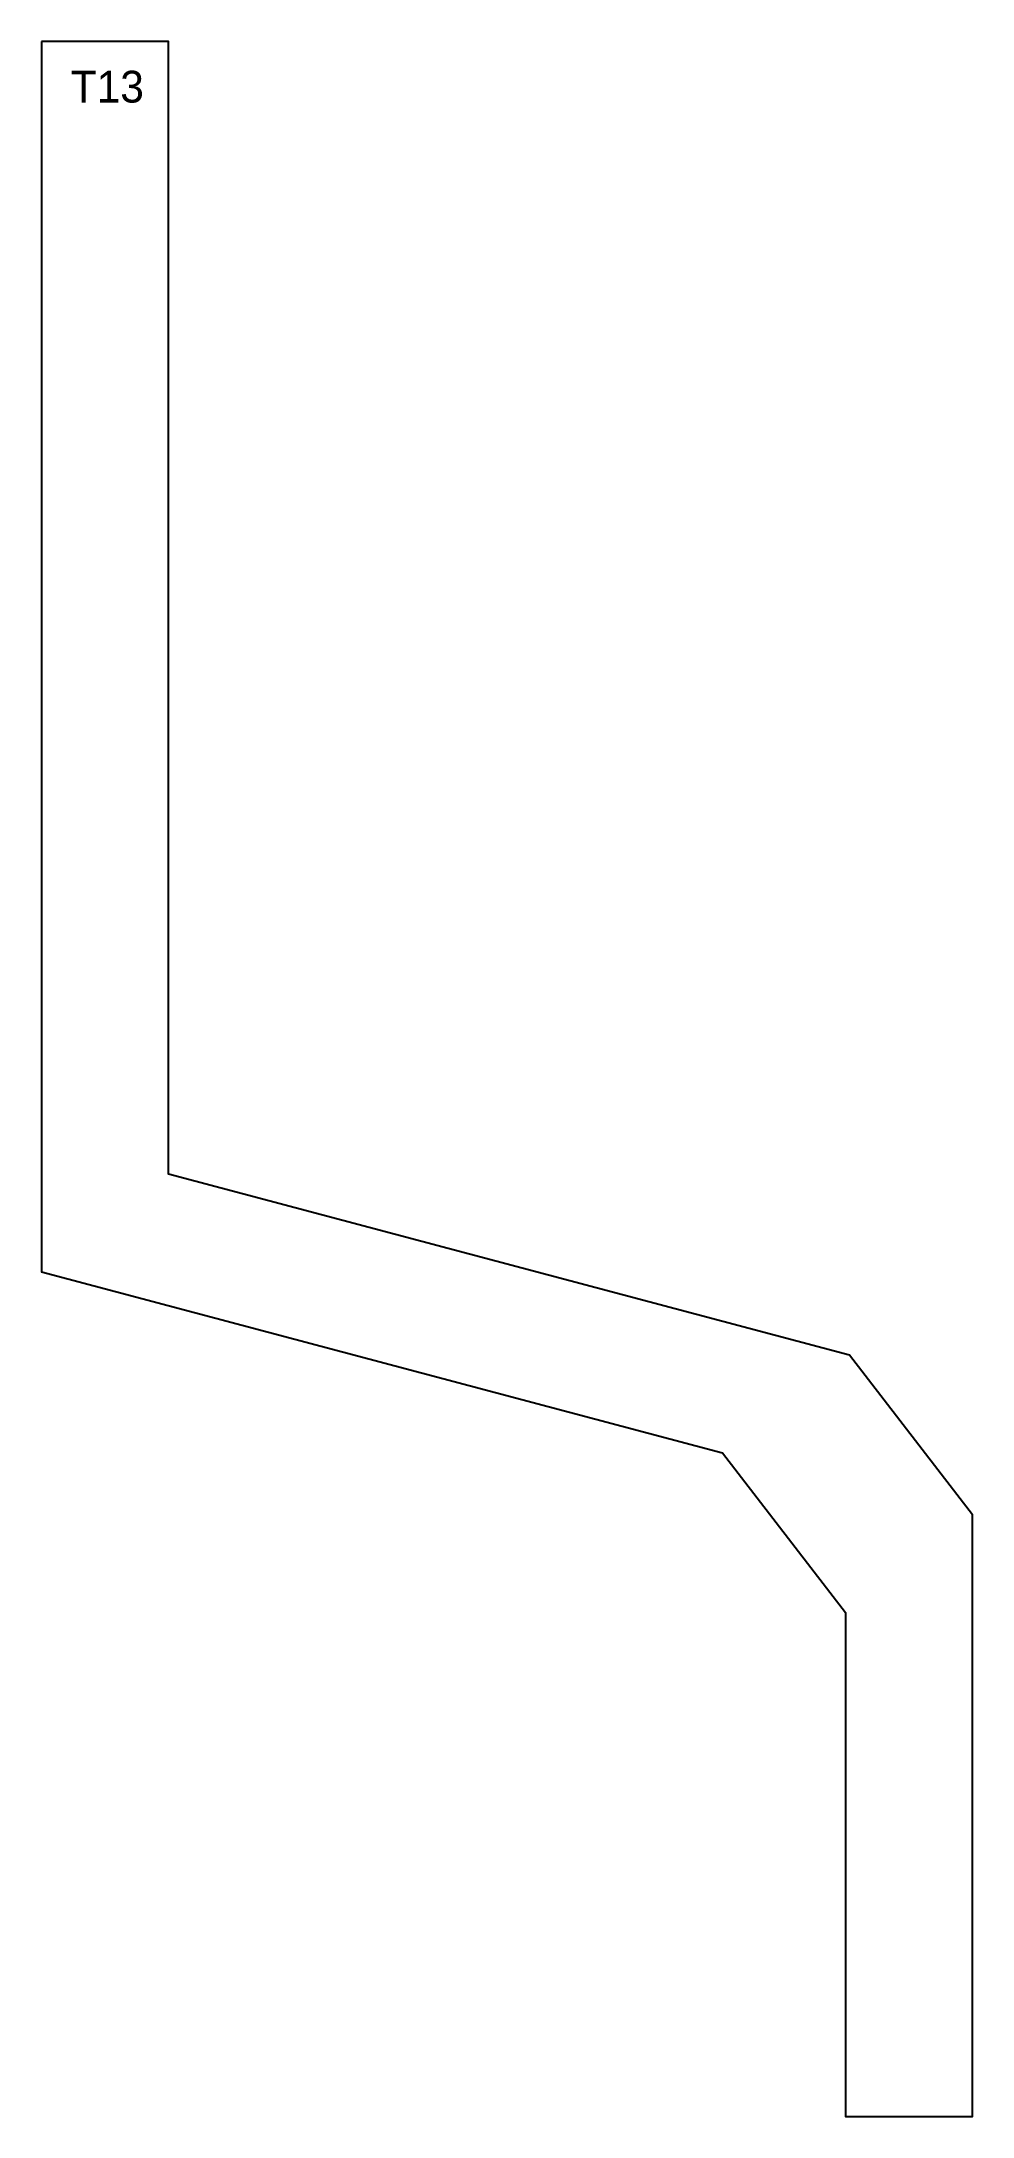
# Model space of a CAD drawing. Header units: millimetres. Extents: x 0 to 146, y 0 to 327.
import ezdxf

# ---------------------------------------------------------------- set-up
doc = ezdxf.new("R2010")
doc.units = ezdxf.units.MM
doc.styles.add('LIST GHÉP ĐIỆN', font='arial.ttf')

msp = doc.modelspace()

# ---------------------------------------------------------------- linework, layer by layer
at = {"color": 5}
msp.add_lwpolyline([(0, 326.6), (0, 132.94), (107.17, 104.45), (126.5, 79.31), (126.5, 0), (146.5, 0), (146.5, 94.69), (127.17, 119.83), (20, 148.32), (20, 326.6)], close=True, dxfattribs=at)

# ---------------------------------------------------------------- texts
at = {"color": 0, "insert": (4.59, 321.99), "char_height": 5, "attachment_point": 1, "style": 'LIST GHÉP ĐIỆN'}
msp.add_mtext_dynamic_manual_height_columns('{\\Ftxt|c0;T\\Ftxt|c186;13}', width=14.02, gutter_width=9.5, heights=[-5], dxfattribs=at)

doc.saveas('drawing.dxf')
